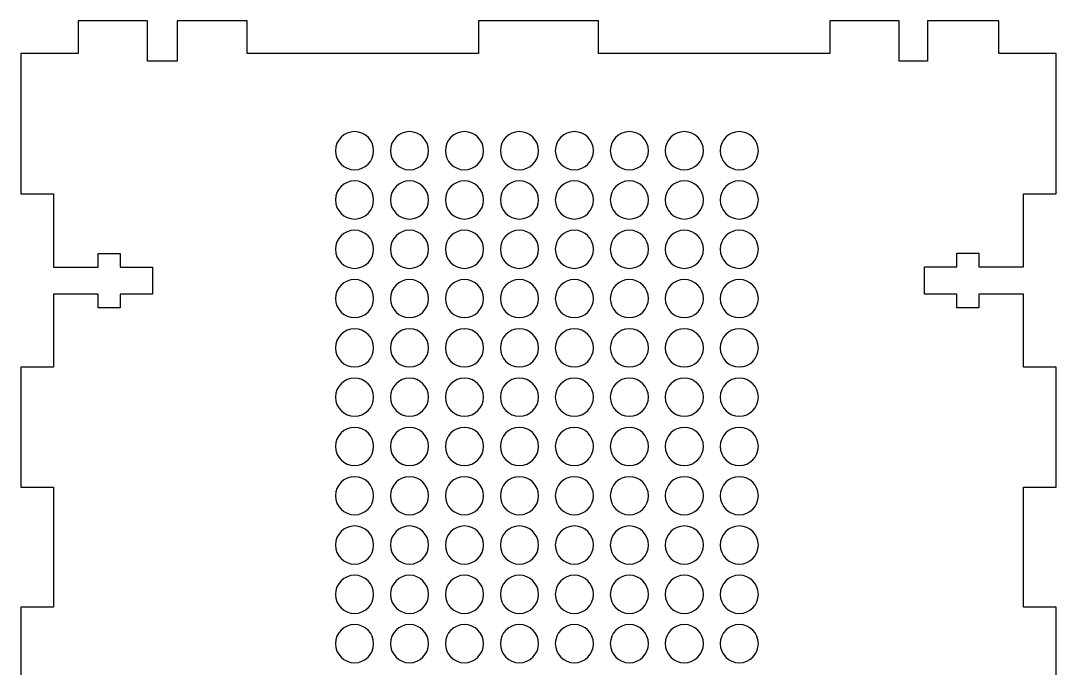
# Model space of a CAD drawing. Extents: x 722 to 1092, y -228 to 1.
# Drawn here: x 909.3 to 1004.3, y -58 to 1.4 of the extents above; entities that cross this region are included whole.
import ezdxf

# ---------------------------------------------------------------- set-up
doc = ezdxf.new("R2010")
doc.units = 0
doc.layers.add('BOX', color=7, linetype='CONTINUOUS')

msp = doc.modelspace()

# ---------------------------------------------------------------- linework, layer by layer
at = {"layer": 'BOX'}
for points, knots in [([(1001.315, -94.56), (1001.315, -94.56), (1001.315, -101.265), (1001.315, -101.265), (1001.315, -101.265), (1001.315, -101.265), (1001.315, -101.265), (1001.315, -101.265), (1004.315, -101.265), (1004.315, -101.265), (1004.315, -101.265), (1004.315, -114.165), (1004.315, -114.165), (1004.315, -114.165), (999.058, -114.165), (999.058, -114.165), (999.058, -114.165), (999.058, -117.165), (999.058, -117.165), (999.058, -117.165), (992.511, -117.165), (992.511, -117.165), (992.511, -117.165), (992.511, -113.465), (992.511, -113.465), (992.511, -113.465), (989.894, -113.465), (989.894, -113.465), (989.894, -113.465), (989.894, -117.165), (989.894, -117.165), (989.894, -117.165), (983.558, -117.165), (983.558, -117.165), (983.558, -117.165), (983.558, -114.165), (983.558, -114.165), (983.558, -114.165), (962.315, -114.165), (962.315, -114.165), (962.315, -114.165), (962.315, -117.165), (962.315, -117.165), (962.315, -117.165), (951.315, -117.165), (951.315, -117.165), (951.315, -117.165), (951.315, -114.165), (951.315, -114.165), (951.315, -114.165), (930.146, -114.165), (930.146, -114.165), (930.146, -114.165), (930.146, -117.165), (930.146, -117.165), (930.146, -117.165), (923.658, -117.165), (923.658, -117.165), (923.658, -117.165), (923.658, -113.465), (923.658, -113.465), (923.658, -113.465), (920.941, -113.465), (920.941, -113.465), (920.941, -113.465), (920.941, -117.165), (920.941, -117.165), (920.941, -117.165), (914.646, -117.165), (914.646, -117.165), (914.646, -117.165), (914.646, -114.165), (914.646, -114.165), (914.646, -114.165), (909.315, -114.165), (909.315, -114.165), (909.315, -114.165), (909.315, -101.265), (909.315, -101.265), (909.315, -101.265), (912.315, -101.265), (912.315, -101.265), (912.315, -101.265), (912.316, -101.267), (912.316, -101.267), (912.316, -101.267), (912.316, -94.562), (912.316, -94.562), (912.316, -94.562), (912.317, -94.562), (912.317, -94.562), (912.317, -94.562), (916.417, -94.562), (916.417, -94.562), (916.417, -94.562), (916.417, -95.812), (916.417, -95.812), (916.417, -95.812), (918.436, -95.812), (918.436, -95.812), (918.436, -95.812), (918.436, -94.562), (918.436, -94.562), (918.436, -94.562), (921.417, -94.562), (921.417, -94.562), (921.417, -94.562), (921.417, -92.062), (921.417, -92.062), (921.417, -92.062), (918.436, -92.062), (918.436, -92.062), (918.436, -92.062), (918.436, -90.812), (918.436, -90.812), (918.436, -90.812), (916.417, -90.812), (916.417, -90.812), (916.417, -90.812), (916.417, -92.062), (916.417, -92.062), (916.417, -92.062), (912.317, -92.062), (912.317, -92.062), (912.317, -92.062), (912.316, -92.062), (912.316, -92.062), (912.316, -92.062), (912.316, -85.367), (912.316, -85.367), (912.316, -85.367), (912.315, -85.365), (912.315, -85.365), (912.315, -85.365), (909.315, -85.365), (909.315, -85.365), (909.315, -85.365), (909.315, -74.365), (909.315, -74.365), (909.315, -74.365), (912.315, -74.365), (912.315, -74.365), (912.315, -74.365), (912.315, -63.365), (912.315, -63.365), (912.315, -63.365), (909.315, -63.365), (909.315, -63.365), (909.315, -63.365), (909.315, -52.365), (909.315, -52.365), (909.315, -52.365), (912.315, -52.365), (912.315, -52.365), (912.315, -52.365), (912.315, -41.365), (912.315, -41.365), (912.315, -41.365), (909.315, -41.365), (909.315, -41.365), (909.315, -41.365), (909.315, -30.365), (909.315, -30.365), (909.315, -30.365), (912.315, -30.365), (912.315, -30.365), (912.315, -30.365), (912.315, -23.67), (912.315, -23.67), (912.315, -23.67), (912.316, -23.67), (912.316, -23.67), (912.316, -23.67), (916.416, -23.67), (916.416, -23.67), (916.416, -23.67), (916.416, -24.92), (916.416, -24.92), (916.416, -24.92), (918.435, -24.92), (918.435, -24.92), (918.435, -24.92), (918.435, -23.67), (918.435, -23.67), (918.435, -23.67), (921.416, -23.67), (921.416, -23.67), (921.416, -23.67), (921.416, -21.17), (921.416, -21.17), (921.416, -21.17), (918.435, -21.17), (918.435, -21.17), (918.435, -21.17), (918.435, -19.92), (918.435, -19.92), (918.435, -19.92), (916.416, -19.92), (916.416, -19.92), (916.416, -19.92), (916.416, -21.17), (916.416, -21.17), (916.416, -21.17), (912.316, -21.17), (912.316, -21.17), (912.316, -21.17), (912.315, -21.17), (912.315, -21.17), (912.315, -21.17), (912.315, -14.465), (912.315, -14.465), (912.315, -14.465), (912.315, -14.465), (912.315, -14.465), (912.315, -14.465), (909.315, -14.465), (909.315, -14.465), (909.315, -14.465), (909.315, -1.565), (909.315, -1.565), (909.315, -1.565), (914.6, -1.565), (914.6, -1.565), (914.6, -1.565), (914.6, 1.435), (914.6, 1.435), (914.6, 1.435), (920.941, 1.435), (920.941, 1.435), (920.941, 1.435), (920.941, -2.265), (920.941, -2.265), (920.941, -2.265), (923.658, -2.265), (923.658, -2.265), (923.658, -2.265), (923.658, 1.435), (923.658, 1.435), (923.658, 1.435), (930.1, 1.435), (930.1, 1.435), (930.1, 1.435), (930.1, -1.565), (930.1, -1.565), (930.1, -1.565), (951.315, -1.565), (951.315, -1.565), (951.315, -1.565), (951.315, 1.435), (951.315, 1.435), (951.315, 1.435), (962.315, 1.435), (962.315, 1.435), (962.315, 1.435), (962.315, -1.565), (962.315, -1.565), (962.315, -1.565), (983.551, -1.565), (983.551, -1.565), (983.551, -1.565), (983.551, 1.435), (983.551, 1.435), (983.551, 1.435), (989.887, 1.435), (989.887, 1.435), (989.887, 1.435), (989.887, -2.265), (989.887, -2.265), (989.887, -2.265), (992.503, -2.265), (992.503, -2.265), (992.503, -2.265), (992.503, 1.435), (992.503, 1.435), (992.503, 1.435), (999.051, 1.435), (999.051, 1.435), (999.051, 1.435), (999.051, -1.565), (999.051, -1.565), (999.051, -1.565), (1004.315, -1.565), (1004.315, -1.565), (1004.315, -1.565), (1004.315, -14.465), (1004.315, -14.465), (1004.315, -14.465), (1001.315, -14.465), (1001.315, -14.465), (1001.315, -14.465), (1001.315, -21.16), (1001.315, -21.16), (1001.315, -21.16), (1001.314, -21.16), (1001.314, -21.16), (1001.314, -21.16), (997.214, -21.16), (997.214, -21.16), (997.214, -21.16), (997.214, -19.91), (997.214, -19.91), (997.214, -19.91), (995.195, -19.91), (995.195, -19.91), (995.195, -19.91), (995.195, -21.16), (995.195, -21.16), (995.195, -21.16), (992.214, -21.16), (992.214, -21.16), (992.214, -21.16), (992.214, -23.66), (992.214, -23.66), (992.214, -23.66), (995.195, -23.66), (995.195, -23.66), (995.195, -23.66), (995.195, -24.91), (995.195, -24.91), (995.195, -24.91), (997.214, -24.91), (997.214, -24.91), (997.214, -24.91), (997.214, -23.66), (997.214, -23.66), (997.214, -23.66), (1001.314, -23.66), (1001.314, -23.66), (1001.314, -23.66), (1001.315, -23.66), (1001.315, -23.66), (1001.315, -23.66), (1001.315, -30.365), (1001.315, -30.365), (1001.315, -30.365), (1004.315, -30.365), (1004.315, -30.365), (1004.315, -30.365), (1004.315, -41.365), (1004.315, -41.365), (1004.315, -41.365), (1001.315, -41.365), (1001.315, -41.365), (1001.315, -41.365), (1001.315, -52.365), (1001.315, -52.365), (1001.315, -52.365), (1004.315, -52.365), (1004.315, -52.365), (1004.315, -52.365), (1004.315, -63.365), (1004.315, -63.365), (1004.315, -63.365), (1001.315, -63.365), (1001.315, -63.365), (1001.315, -63.365), (1001.315, -74.365), (1001.315, -74.365), (1001.315, -74.365), (1004.315, -74.365), (1004.315, -74.365), (1004.315, -74.365), (1004.315, -85.365), (1004.315, -85.365), (1004.315, -85.365), (1001.315, -85.365), (1001.315, -85.365), (1001.315, -85.365), (1001.315, -85.365), (1001.315, -85.365), (1001.315, -85.365), (1001.315, -92.06), (1001.315, -92.06), (1001.315, -92.06), (1001.314, -92.06), (1001.314, -92.06), (1001.314, -92.06), (997.214, -92.06), (997.214, -92.06), (997.214, -92.06), (997.214, -90.81), (997.214, -90.81), (997.214, -90.81), (995.195, -90.81), (995.195, -90.81), (995.195, -90.81), (995.195, -92.06), (995.195, -92.06), (995.195, -92.06), (992.214, -92.06), (992.214, -92.06), (992.214, -92.06), (992.214, -94.56), (992.214, -94.56), (992.214, -94.56), (995.195, -94.56), (995.195, -94.56), (995.195, -94.56), (995.195, -95.81), (995.195, -95.81), (995.195, -95.81), (997.214, -95.81), (997.214, -95.81), (997.214, -95.81), (997.214, -94.56), (997.214, -94.56), (997.214, -94.56), (1001.314, -94.56), (1001.314, -94.56), (1001.314, -94.56), (1001.315, -94.56), (1001.315, -94.56)], [0, 0, 0, 0, 1, 1, 1, 2, 2, 2, 3, 3, 3, 4, 4, 4, 5, 5, 5, 6, 6, 6, 7, 7, 7, 8, 8, 8, 9, 9, 9, 10, 10, 10, 11, 11, 11, 12, 12, 12, 13, 13, 13, 14, 14, 14, 15, 15, 15, 16, 16, 16, 17, 17, 17, 18, 18, 18, 19, 19, 19, 20, 20, 20, 21, 21, 21, 22, 22, 22, 23, 23, 23, 24, 24, 24, 25, 25, 25, 26, 26, 26, 27, 27, 27, 28, 28, 28, 29, 29, 29, 30, 30, 30, 31, 31, 31, 32, 32, 32, 33, 33, 33, 34, 34, 34, 35, 35, 35, 36, 36, 36, 37, 37, 37, 38, 38, 38, 39, 39, 39, 40, 40, 40, 41, 41, 41, 42, 42, 42, 43, 43, 43, 44, 44, 44, 45, 45, 45, 46, 46, 46, 47, 47, 47, 48, 48, 48, 49, 49, 49, 50, 50, 50, 51, 51, 51, 52, 52, 52, 53, 53, 53, 54, 54, 54, 55, 55, 55, 56, 56, 56, 57, 57, 57, 58, 58, 58, 59, 59, 59, 60, 60, 60, 61, 61, 61, 62, 62, 62, 63, 63, 63, 64, 64, 64, 65, 65, 65, 66, 66, 66, 67, 67, 67, 68, 68, 68, 69, 69, 69, 70, 70, 70, 71, 71, 71, 72, 72, 72, 73, 73, 73, 74, 74, 74, 75, 75, 75, 76, 76, 76, 77, 77, 77, 78, 78, 78, 79, 79, 79, 80, 80, 80, 81, 81, 81, 82, 82, 82, 83, 83, 83, 84, 84, 84, 85, 85, 85, 86, 86, 86, 87, 87, 87, 88, 88, 88, 89, 89, 89, 90, 90, 90, 91, 91, 91, 92, 92, 92, 93, 93, 93, 94, 94, 94, 95, 95, 95, 96, 96, 96, 97, 97, 97, 98, 98, 98, 99, 99, 99, 100, 100, 100, 101, 101, 101, 102, 102, 102, 103, 103, 103, 104, 104, 104, 105, 105, 105, 106, 106, 106, 107, 107, 107, 108, 108, 108, 109, 109, 109, 110, 110, 110, 111, 111, 111, 112, 112, 112, 113, 113, 113, 114, 114, 114, 115, 115, 115, 116, 116, 116, 117, 117, 117, 118, 118, 118, 119, 119, 119, 120, 120, 120, 121, 121, 121, 122, 122, 122, 123, 123, 123, 124, 124, 124, 125, 125, 125, 126, 126, 126, 127, 127, 127, 128, 128, 128, 129, 129, 129, 130, 130, 130, 131, 131, 131, 132, 132, 132, 133, 133, 133, 134, 134, 134, 135, 135, 135, 136, 136, 136, 137, 137, 137, 137]), ([(938.189, -10.492), (938.189, -9.526), (938.973, -8.742), (939.939, -8.742), (940.906, -8.742), (941.689, -9.526), (941.689, -10.492), (941.689, -11.459), (940.906, -12.242), (939.939, -12.242), (938.973, -12.242), (938.189, -11.459), (938.189, -10.492)], [0, 0, 0, 0, 1, 1, 1, 2, 2, 2, 3, 3, 3, 4, 4, 4, 4]), ([(943.231, -10.492), (943.231, -9.526), (944.015, -8.742), (944.981, -8.742), (945.948, -8.742), (946.731, -9.526), (946.731, -10.492), (946.731, -11.459), (945.948, -12.242), (944.981, -12.242), (944.015, -12.242), (943.231, -11.459), (943.231, -10.492)], [0, 0, 0, 0, 1, 1, 1, 2, 2, 2, 3, 3, 3, 4, 4, 4, 4]), ([(948.273, -10.492), (948.273, -9.526), (949.057, -8.742), (950.023, -8.742), (950.99, -8.742), (951.773, -9.526), (951.773, -10.492), (951.773, -11.459), (950.99, -12.242), (950.023, -12.242), (949.057, -12.242), (948.273, -11.459), (948.273, -10.492)], [0, 0, 0, 0, 1, 1, 1, 2, 2, 2, 3, 3, 3, 4, 4, 4, 4]), ([(953.315, -10.492), (953.315, -9.526), (954.099, -8.742), (955.065, -8.742), (956.032, -8.742), (956.815, -9.526), (956.815, -10.492), (956.815, -11.459), (956.032, -12.242), (955.065, -12.242), (954.099, -12.242), (953.315, -11.459), (953.315, -10.492)], [0, 0, 0, 0, 1, 1, 1, 2, 2, 2, 3, 3, 3, 4, 4, 4, 4]), ([(958.358, -10.492), (958.358, -9.526), (959.141, -8.742), (960.108, -8.742), (961.074, -8.742), (961.858, -9.526), (961.858, -10.492), (961.858, -11.459), (961.074, -12.242), (960.108, -12.242), (959.141, -12.242), (958.358, -11.459), (958.358, -10.492)], [0, 0, 0, 0, 1, 1, 1, 2, 2, 2, 3, 3, 3, 4, 4, 4, 4]), ([(963.4, -10.492), (963.4, -9.526), (964.183, -8.742), (965.15, -8.742), (966.116, -8.742), (966.9, -9.526), (966.9, -10.492), (966.9, -11.459), (966.116, -12.242), (965.15, -12.242), (964.183, -12.242), (963.4, -11.459), (963.4, -10.492)], [0, 0, 0, 0, 1, 1, 1, 2, 2, 2, 3, 3, 3, 4, 4, 4, 4]), ([(968.442, -10.492), (968.442, -9.526), (969.225, -8.742), (970.192, -8.742), (971.158, -8.742), (971.942, -9.526), (971.942, -10.492), (971.942, -11.459), (971.158, -12.242), (970.192, -12.242), (969.225, -12.242), (968.442, -11.459), (968.442, -10.492)], [0, 0, 0, 0, 1, 1, 1, 2, 2, 2, 3, 3, 3, 4, 4, 4, 4]), ([(973.484, -10.492), (973.484, -9.526), (974.267, -8.742), (975.234, -8.742), (976.2, -8.742), (976.984, -9.526), (976.984, -10.492), (976.984, -11.459), (976.2, -12.242), (975.234, -12.242), (974.267, -12.242), (973.484, -11.459), (973.484, -10.492)], [0, 0, 0, 0, 1, 1, 1, 2, 2, 2, 3, 3, 3, 4, 4, 4, 4]), ([(938.189, -15.015), (938.189, -14.049), (938.973, -13.265), (939.939, -13.265), (940.906, -13.265), (941.689, -14.049), (941.689, -15.015), (941.689, -15.982), (940.906, -16.765), (939.939, -16.765), (938.973, -16.765), (938.189, -15.982), (938.189, -15.015)], [0, 0, 0, 0, 1, 1, 1, 2, 2, 2, 3, 3, 3, 4, 4, 4, 4]), ([(943.231, -15.015), (943.231, -14.049), (944.015, -13.265), (944.981, -13.265), (945.948, -13.265), (946.731, -14.049), (946.731, -15.015), (946.731, -15.982), (945.948, -16.765), (944.981, -16.765), (944.015, -16.765), (943.231, -15.982), (943.231, -15.015)], [0, 0, 0, 0, 1, 1, 1, 2, 2, 2, 3, 3, 3, 4, 4, 4, 4]), ([(948.273, -15.015), (948.273, -14.049), (949.057, -13.265), (950.023, -13.265), (950.99, -13.265), (951.773, -14.049), (951.773, -15.015), (951.773, -15.982), (950.99, -16.765), (950.023, -16.765), (949.057, -16.765), (948.273, -15.982), (948.273, -15.015)], [0, 0, 0, 0, 1, 1, 1, 2, 2, 2, 3, 3, 3, 4, 4, 4, 4]), ([(953.315, -15.015), (953.315, -14.049), (954.099, -13.265), (955.065, -13.265), (956.032, -13.265), (956.815, -14.049), (956.815, -15.015), (956.815, -15.982), (956.032, -16.765), (955.065, -16.765), (954.099, -16.765), (953.315, -15.982), (953.315, -15.015)], [0, 0, 0, 0, 1, 1, 1, 2, 2, 2, 3, 3, 3, 4, 4, 4, 4]), ([(958.358, -15.015), (958.358, -14.049), (959.141, -13.265), (960.108, -13.265), (961.074, -13.265), (961.858, -14.049), (961.858, -15.015), (961.858, -15.982), (961.074, -16.765), (960.108, -16.765), (959.141, -16.765), (958.358, -15.982), (958.358, -15.015)], [0, 0, 0, 0, 1, 1, 1, 2, 2, 2, 3, 3, 3, 4, 4, 4, 4]), ([(963.4, -15.015), (963.4, -14.049), (964.183, -13.265), (965.15, -13.265), (966.116, -13.265), (966.9, -14.049), (966.9, -15.015), (966.9, -15.982), (966.116, -16.765), (965.15, -16.765), (964.183, -16.765), (963.4, -15.982), (963.4, -15.015)], [0, 0, 0, 0, 1, 1, 1, 2, 2, 2, 3, 3, 3, 4, 4, 4, 4]), ([(968.442, -15.015), (968.442, -14.049), (969.225, -13.265), (970.192, -13.265), (971.158, -13.265), (971.942, -14.049), (971.942, -15.015), (971.942, -15.982), (971.158, -16.765), (970.192, -16.765), (969.225, -16.765), (968.442, -15.982), (968.442, -15.015)], [0, 0, 0, 0, 1, 1, 1, 2, 2, 2, 3, 3, 3, 4, 4, 4, 4]), ([(973.484, -15.015), (973.484, -14.049), (974.267, -13.265), (975.234, -13.265), (976.2, -13.265), (976.984, -14.049), (976.984, -15.015), (976.984, -15.982), (976.2, -16.765), (975.234, -16.765), (974.267, -16.765), (973.484, -15.982), (973.484, -15.015)], [0, 0, 0, 0, 1, 1, 1, 2, 2, 2, 3, 3, 3, 4, 4, 4, 4]), ([(938.189, -19.539), (938.189, -18.572), (938.973, -17.789), (939.939, -17.789), (940.906, -17.789), (941.689, -18.572), (941.689, -19.539), (941.689, -20.505), (940.906, -21.289), (939.939, -21.289), (938.973, -21.289), (938.189, -20.505), (938.189, -19.539)], [0, 0, 0, 0, 1, 1, 1, 2, 2, 2, 3, 3, 3, 4, 4, 4, 4]), ([(943.231, -19.539), (943.231, -18.572), (944.015, -17.789), (944.981, -17.789), (945.948, -17.789), (946.731, -18.572), (946.731, -19.539), (946.731, -20.505), (945.948, -21.289), (944.981, -21.289), (944.015, -21.289), (943.231, -20.505), (943.231, -19.539)], [0, 0, 0, 0, 1, 1, 1, 2, 2, 2, 3, 3, 3, 4, 4, 4, 4]), ([(948.273, -19.539), (948.273, -18.572), (949.057, -17.789), (950.023, -17.789), (950.99, -17.789), (951.773, -18.572), (951.773, -19.539), (951.773, -20.505), (950.99, -21.289), (950.023, -21.289), (949.057, -21.289), (948.273, -20.505), (948.273, -19.539)], [0, 0, 0, 0, 1, 1, 1, 2, 2, 2, 3, 3, 3, 4, 4, 4, 4]), ([(953.315, -19.539), (953.315, -18.572), (954.099, -17.789), (955.065, -17.789), (956.032, -17.789), (956.815, -18.572), (956.815, -19.539), (956.815, -20.505), (956.032, -21.289), (955.065, -21.289), (954.099, -21.289), (953.315, -20.505), (953.315, -19.539)], [0, 0, 0, 0, 1, 1, 1, 2, 2, 2, 3, 3, 3, 4, 4, 4, 4]), ([(958.358, -19.539), (958.358, -18.572), (959.141, -17.789), (960.108, -17.789), (961.074, -17.789), (961.858, -18.572), (961.858, -19.539), (961.858, -20.505), (961.074, -21.289), (960.108, -21.289), (959.141, -21.289), (958.358, -20.505), (958.358, -19.539)], [0, 0, 0, 0, 1, 1, 1, 2, 2, 2, 3, 3, 3, 4, 4, 4, 4]), ([(963.4, -19.539), (963.4, -18.572), (964.183, -17.789), (965.15, -17.789), (966.116, -17.789), (966.9, -18.572), (966.9, -19.539), (966.9, -20.505), (966.116, -21.289), (965.15, -21.289), (964.183, -21.289), (963.4, -20.505), (963.4, -19.539)], [0, 0, 0, 0, 1, 1, 1, 2, 2, 2, 3, 3, 3, 4, 4, 4, 4]), ([(968.442, -19.539), (968.442, -18.572), (969.225, -17.789), (970.192, -17.789), (971.158, -17.789), (971.942, -18.572), (971.942, -19.539), (971.942, -20.505), (971.158, -21.289), (970.192, -21.289), (969.225, -21.289), (968.442, -20.505), (968.442, -19.539)], [0, 0, 0, 0, 1, 1, 1, 2, 2, 2, 3, 3, 3, 4, 4, 4, 4]), ([(973.484, -19.539), (973.484, -18.572), (974.267, -17.789), (975.234, -17.789), (976.2, -17.789), (976.984, -18.572), (976.984, -19.539), (976.984, -20.505), (976.2, -21.289), (975.234, -21.289), (974.267, -21.289), (973.484, -20.505), (973.484, -19.539)], [0, 0, 0, 0, 1, 1, 1, 2, 2, 2, 3, 3, 3, 4, 4, 4, 4]), ([(938.189, -24.062), (938.189, -23.095), (938.973, -22.312), (939.939, -22.312), (940.906, -22.312), (941.689, -23.095), (941.689, -24.062), (941.689, -25.028), (940.906, -25.812), (939.939, -25.812), (938.973, -25.812), (938.189, -25.028), (938.189, -24.062)], [0, 0, 0, 0, 1, 1, 1, 2, 2, 2, 3, 3, 3, 4, 4, 4, 4]), ([(943.231, -24.062), (943.231, -23.095), (944.015, -22.312), (944.981, -22.312), (945.948, -22.312), (946.731, -23.095), (946.731, -24.062), (946.731, -25.028), (945.948, -25.812), (944.981, -25.812), (944.015, -25.812), (943.231, -25.028), (943.231, -24.062)], [0, 0, 0, 0, 1, 1, 1, 2, 2, 2, 3, 3, 3, 4, 4, 4, 4]), ([(948.273, -24.062), (948.273, -23.095), (949.057, -22.312), (950.023, -22.312), (950.99, -22.312), (951.773, -23.095), (951.773, -24.062), (951.773, -25.028), (950.99, -25.812), (950.023, -25.812), (949.057, -25.812), (948.273, -25.028), (948.273, -24.062)], [0, 0, 0, 0, 1, 1, 1, 2, 2, 2, 3, 3, 3, 4, 4, 4, 4]), ([(953.315, -24.062), (953.315, -23.095), (954.099, -22.312), (955.065, -22.312), (956.032, -22.312), (956.815, -23.095), (956.815, -24.062), (956.815, -25.028), (956.032, -25.812), (955.065, -25.812), (954.099, -25.812), (953.315, -25.028), (953.315, -24.062)], [0, 0, 0, 0, 1, 1, 1, 2, 2, 2, 3, 3, 3, 4, 4, 4, 4]), ([(958.358, -24.062), (958.358, -23.095), (959.141, -22.312), (960.108, -22.312), (961.074, -22.312), (961.858, -23.095), (961.858, -24.062), (961.858, -25.028), (961.074, -25.812), (960.108, -25.812), (959.141, -25.812), (958.358, -25.028), (958.358, -24.062)], [0, 0, 0, 0, 1, 1, 1, 2, 2, 2, 3, 3, 3, 4, 4, 4, 4]), ([(963.4, -24.062), (963.4, -23.095), (964.183, -22.312), (965.15, -22.312), (966.116, -22.312), (966.9, -23.095), (966.9, -24.062), (966.9, -25.028), (966.116, -25.812), (965.15, -25.812), (964.183, -25.812), (963.4, -25.028), (963.4, -24.062)], [0, 0, 0, 0, 1, 1, 1, 2, 2, 2, 3, 3, 3, 4, 4, 4, 4]), ([(968.442, -24.062), (968.442, -23.095), (969.225, -22.312), (970.192, -22.312), (971.158, -22.312), (971.942, -23.095), (971.942, -24.062), (971.942, -25.028), (971.158, -25.812), (970.192, -25.812), (969.225, -25.812), (968.442, -25.028), (968.442, -24.062)], [0, 0, 0, 0, 1, 1, 1, 2, 2, 2, 3, 3, 3, 4, 4, 4, 4]), ([(973.484, -24.062), (973.484, -23.095), (974.267, -22.312), (975.234, -22.312), (976.2, -22.312), (976.984, -23.095), (976.984, -24.062), (976.984, -25.028), (976.2, -25.812), (975.234, -25.812), (974.267, -25.812), (973.484, -25.028), (973.484, -24.062)], [0, 0, 0, 0, 1, 1, 1, 2, 2, 2, 3, 3, 3, 4, 4, 4, 4]), ([(938.189, -28.585), (938.189, -27.619), (938.973, -26.835), (939.939, -26.835), (940.906, -26.835), (941.689, -27.619), (941.689, -28.585), (941.689, -29.552), (940.906, -30.335), (939.939, -30.335), (938.973, -30.335), (938.189, -29.552), (938.189, -28.585)], [0, 0, 0, 0, 1, 1, 1, 2, 2, 2, 3, 3, 3, 4, 4, 4, 4]), ([(943.231, -28.585), (943.231, -27.619), (944.015, -26.835), (944.981, -26.835), (945.948, -26.835), (946.731, -27.619), (946.731, -28.585), (946.731, -29.552), (945.948, -30.335), (944.981, -30.335), (944.015, -30.335), (943.231, -29.552), (943.231, -28.585)], [0, 0, 0, 0, 1, 1, 1, 2, 2, 2, 3, 3, 3, 4, 4, 4, 4]), ([(948.273, -28.585), (948.273, -27.619), (949.057, -26.835), (950.023, -26.835), (950.99, -26.835), (951.773, -27.619), (951.773, -28.585), (951.773, -29.552), (950.99, -30.335), (950.023, -30.335), (949.057, -30.335), (948.273, -29.552), (948.273, -28.585)], [0, 0, 0, 0, 1, 1, 1, 2, 2, 2, 3, 3, 3, 4, 4, 4, 4]), ([(953.315, -28.585), (953.315, -27.619), (954.099, -26.835), (955.065, -26.835), (956.032, -26.835), (956.815, -27.619), (956.815, -28.585), (956.815, -29.552), (956.032, -30.335), (955.065, -30.335), (954.099, -30.335), (953.315, -29.552), (953.315, -28.585)], [0, 0, 0, 0, 1, 1, 1, 2, 2, 2, 3, 3, 3, 4, 4, 4, 4]), ([(958.358, -28.585), (958.358, -27.619), (959.141, -26.835), (960.108, -26.835), (961.074, -26.835), (961.858, -27.619), (961.858, -28.585), (961.858, -29.552), (961.074, -30.335), (960.108, -30.335), (959.141, -30.335), (958.358, -29.552), (958.358, -28.585)], [0, 0, 0, 0, 1, 1, 1, 2, 2, 2, 3, 3, 3, 4, 4, 4, 4]), ([(963.4, -28.585), (963.4, -27.619), (964.183, -26.835), (965.15, -26.835), (966.116, -26.835), (966.9, -27.619), (966.9, -28.585), (966.9, -29.552), (966.116, -30.335), (965.15, -30.335), (964.183, -30.335), (963.4, -29.552), (963.4, -28.585)], [0, 0, 0, 0, 1, 1, 1, 2, 2, 2, 3, 3, 3, 4, 4, 4, 4]), ([(968.442, -28.585), (968.442, -27.619), (969.225, -26.835), (970.192, -26.835), (971.158, -26.835), (971.942, -27.619), (971.942, -28.585), (971.942, -29.552), (971.158, -30.335), (970.192, -30.335), (969.225, -30.335), (968.442, -29.552), (968.442, -28.585)], [0, 0, 0, 0, 1, 1, 1, 2, 2, 2, 3, 3, 3, 4, 4, 4, 4]), ([(973.484, -28.585), (973.484, -27.619), (974.267, -26.835), (975.234, -26.835), (976.2, -26.835), (976.984, -27.619), (976.984, -28.585), (976.984, -29.552), (976.2, -30.335), (975.234, -30.335), (974.267, -30.335), (973.484, -29.552), (973.484, -28.585)], [0, 0, 0, 0, 1, 1, 1, 2, 2, 2, 3, 3, 3, 4, 4, 4, 4]), ([(938.189, -33.108), (938.189, -32.142), (938.973, -31.358), (939.939, -31.358), (940.906, -31.358), (941.689, -32.142), (941.689, -33.108), (941.689, -34.075), (940.906, -34.858), (939.939, -34.858), (938.973, -34.858), (938.189, -34.075), (938.189, -33.108)], [0, 0, 0, 0, 1, 1, 1, 2, 2, 2, 3, 3, 3, 4, 4, 4, 4]), ([(943.231, -33.108), (943.231, -32.142), (944.015, -31.358), (944.981, -31.358), (945.948, -31.358), (946.731, -32.142), (946.731, -33.108), (946.731, -34.075), (945.948, -34.858), (944.981, -34.858), (944.015, -34.858), (943.231, -34.075), (943.231, -33.108)], [0, 0, 0, 0, 1, 1, 1, 2, 2, 2, 3, 3, 3, 4, 4, 4, 4]), ([(948.273, -33.108), (948.273, -32.142), (949.057, -31.358), (950.023, -31.358), (950.99, -31.358), (951.773, -32.142), (951.773, -33.108), (951.773, -34.075), (950.99, -34.858), (950.023, -34.858), (949.057, -34.858), (948.273, -34.075), (948.273, -33.108)], [0, 0, 0, 0, 1, 1, 1, 2, 2, 2, 3, 3, 3, 4, 4, 4, 4]), ([(953.315, -33.108), (953.315, -32.142), (954.099, -31.358), (955.065, -31.358), (956.032, -31.358), (956.815, -32.142), (956.815, -33.108), (956.815, -34.075), (956.032, -34.858), (955.065, -34.858), (954.099, -34.858), (953.315, -34.075), (953.315, -33.108)], [0, 0, 0, 0, 1, 1, 1, 2, 2, 2, 3, 3, 3, 4, 4, 4, 4]), ([(958.358, -33.108), (958.358, -32.142), (959.141, -31.358), (960.108, -31.358), (961.074, -31.358), (961.858, -32.142), (961.858, -33.108), (961.858, -34.075), (961.074, -34.858), (960.108, -34.858), (959.141, -34.858), (958.358, -34.075), (958.358, -33.108)], [0, 0, 0, 0, 1, 1, 1, 2, 2, 2, 3, 3, 3, 4, 4, 4, 4]), ([(963.4, -33.108), (963.4, -32.142), (964.183, -31.358), (965.15, -31.358), (966.116, -31.358), (966.9, -32.142), (966.9, -33.108), (966.9, -34.075), (966.116, -34.858), (965.15, -34.858), (964.183, -34.858), (963.4, -34.075), (963.4, -33.108)], [0, 0, 0, 0, 1, 1, 1, 2, 2, 2, 3, 3, 3, 4, 4, 4, 4]), ([(968.442, -33.108), (968.442, -32.142), (969.225, -31.358), (970.192, -31.358), (971.158, -31.358), (971.942, -32.142), (971.942, -33.108), (971.942, -34.075), (971.158, -34.858), (970.192, -34.858), (969.225, -34.858), (968.442, -34.075), (968.442, -33.108)], [0, 0, 0, 0, 1, 1, 1, 2, 2, 2, 3, 3, 3, 4, 4, 4, 4]), ([(973.484, -33.108), (973.484, -32.142), (974.267, -31.358), (975.234, -31.358), (976.2, -31.358), (976.984, -32.142), (976.984, -33.108), (976.984, -34.075), (976.2, -34.858), (975.234, -34.858), (974.267, -34.858), (973.484, -34.075), (973.484, -33.108)], [0, 0, 0, 0, 1, 1, 1, 2, 2, 2, 3, 3, 3, 4, 4, 4, 4]), ([(938.189, -37.632), (938.189, -36.665), (938.973, -35.882), (939.939, -35.882), (940.906, -35.882), (941.689, -36.665), (941.689, -37.632), (941.689, -38.598), (940.906, -39.382), (939.939, -39.382), (938.973, -39.382), (938.189, -38.598), (938.189, -37.632)], [0, 0, 0, 0, 1, 1, 1, 2, 2, 2, 3, 3, 3, 4, 4, 4, 4]), ([(943.231, -37.632), (943.231, -36.665), (944.015, -35.882), (944.981, -35.882), (945.948, -35.882), (946.731, -36.665), (946.731, -37.632), (946.731, -38.598), (945.948, -39.382), (944.981, -39.382), (944.015, -39.382), (943.231, -38.598), (943.231, -37.632)], [0, 0, 0, 0, 1, 1, 1, 2, 2, 2, 3, 3, 3, 4, 4, 4, 4]), ([(948.273, -37.632), (948.273, -36.665), (949.057, -35.882), (950.023, -35.882), (950.99, -35.882), (951.773, -36.665), (951.773, -37.632), (951.773, -38.598), (950.99, -39.382), (950.023, -39.382), (949.057, -39.382), (948.273, -38.598), (948.273, -37.632)], [0, 0, 0, 0, 1, 1, 1, 2, 2, 2, 3, 3, 3, 4, 4, 4, 4]), ([(953.315, -37.632), (953.315, -36.665), (954.099, -35.882), (955.065, -35.882), (956.032, -35.882), (956.815, -36.665), (956.815, -37.632), (956.815, -38.598), (956.032, -39.382), (955.065, -39.382), (954.099, -39.382), (953.315, -38.598), (953.315, -37.632)], [0, 0, 0, 0, 1, 1, 1, 2, 2, 2, 3, 3, 3, 4, 4, 4, 4]), ([(958.358, -37.632), (958.358, -36.665), (959.141, -35.882), (960.108, -35.882), (961.074, -35.882), (961.858, -36.665), (961.858, -37.632), (961.858, -38.598), (961.074, -39.382), (960.108, -39.382), (959.141, -39.382), (958.358, -38.598), (958.358, -37.632)], [0, 0, 0, 0, 1, 1, 1, 2, 2, 2, 3, 3, 3, 4, 4, 4, 4]), ([(963.4, -37.632), (963.4, -36.665), (964.183, -35.882), (965.15, -35.882), (966.116, -35.882), (966.9, -36.665), (966.9, -37.632), (966.9, -38.598), (966.116, -39.382), (965.15, -39.382), (964.183, -39.382), (963.4, -38.598), (963.4, -37.632)], [0, 0, 0, 0, 1, 1, 1, 2, 2, 2, 3, 3, 3, 4, 4, 4, 4]), ([(968.442, -37.632), (968.442, -36.665), (969.225, -35.882), (970.192, -35.882), (971.158, -35.882), (971.942, -36.665), (971.942, -37.632), (971.942, -38.598), (971.158, -39.382), (970.192, -39.382), (969.225, -39.382), (968.442, -38.598), (968.442, -37.632)], [0, 0, 0, 0, 1, 1, 1, 2, 2, 2, 3, 3, 3, 4, 4, 4, 4]), ([(973.484, -37.632), (973.484, -36.665), (974.267, -35.882), (975.234, -35.882), (976.2, -35.882), (976.984, -36.665), (976.984, -37.632), (976.984, -38.598), (976.2, -39.382), (975.234, -39.382), (974.267, -39.382), (973.484, -38.598), (973.484, -37.632)], [0, 0, 0, 0, 1, 1, 1, 2, 2, 2, 3, 3, 3, 4, 4, 4, 4]), ([(938.189, -42.155), (938.189, -41.188), (938.973, -40.405), (939.939, -40.405), (940.906, -40.405), (941.689, -41.188), (941.689, -42.155), (941.689, -43.121), (940.906, -43.905), (939.939, -43.905), (938.973, -43.905), (938.189, -43.121), (938.189, -42.155)], [0, 0, 0, 0, 1, 1, 1, 2, 2, 2, 3, 3, 3, 4, 4, 4, 4]), ([(943.231, -42.155), (943.231, -41.188), (944.015, -40.405), (944.981, -40.405), (945.948, -40.405), (946.731, -41.188), (946.731, -42.155), (946.731, -43.121), (945.948, -43.905), (944.981, -43.905), (944.015, -43.905), (943.231, -43.121), (943.231, -42.155)], [0, 0, 0, 0, 1, 1, 1, 2, 2, 2, 3, 3, 3, 4, 4, 4, 4]), ([(948.273, -42.155), (948.273, -41.188), (949.057, -40.405), (950.023, -40.405), (950.99, -40.405), (951.773, -41.188), (951.773, -42.155), (951.773, -43.121), (950.99, -43.905), (950.023, -43.905), (949.057, -43.905), (948.273, -43.121), (948.273, -42.155)], [0, 0, 0, 0, 1, 1, 1, 2, 2, 2, 3, 3, 3, 4, 4, 4, 4]), ([(953.315, -42.155), (953.315, -41.188), (954.099, -40.405), (955.065, -40.405), (956.032, -40.405), (956.815, -41.188), (956.815, -42.155), (956.815, -43.121), (956.032, -43.905), (955.065, -43.905), (954.099, -43.905), (953.315, -43.121), (953.315, -42.155)], [0, 0, 0, 0, 1, 1, 1, 2, 2, 2, 3, 3, 3, 4, 4, 4, 4]), ([(958.358, -42.155), (958.358, -41.188), (959.141, -40.405), (960.108, -40.405), (961.074, -40.405), (961.858, -41.188), (961.858, -42.155), (961.858, -43.121), (961.074, -43.905), (960.108, -43.905), (959.141, -43.905), (958.358, -43.121), (958.358, -42.155)], [0, 0, 0, 0, 1, 1, 1, 2, 2, 2, 3, 3, 3, 4, 4, 4, 4]), ([(963.4, -42.155), (963.4, -41.188), (964.183, -40.405), (965.15, -40.405), (966.116, -40.405), (966.9, -41.188), (966.9, -42.155), (966.9, -43.121), (966.116, -43.905), (965.15, -43.905), (964.183, -43.905), (963.4, -43.121), (963.4, -42.155)], [0, 0, 0, 0, 1, 1, 1, 2, 2, 2, 3, 3, 3, 4, 4, 4, 4]), ([(968.442, -42.155), (968.442, -41.188), (969.225, -40.405), (970.192, -40.405), (971.158, -40.405), (971.942, -41.188), (971.942, -42.155), (971.942, -43.121), (971.158, -43.905), (970.192, -43.905), (969.225, -43.905), (968.442, -43.121), (968.442, -42.155)], [0, 0, 0, 0, 1, 1, 1, 2, 2, 2, 3, 3, 3, 4, 4, 4, 4]), ([(973.484, -42.155), (973.484, -41.188), (974.267, -40.405), (975.234, -40.405), (976.2, -40.405), (976.984, -41.188), (976.984, -42.155), (976.984, -43.121), (976.2, -43.905), (975.234, -43.905), (974.267, -43.905), (973.484, -43.121), (973.484, -42.155)], [0, 0, 0, 0, 1, 1, 1, 2, 2, 2, 3, 3, 3, 4, 4, 4, 4]), ([(938.189, -46.678), (938.189, -45.712), (938.973, -44.928), (939.939, -44.928), (940.906, -44.928), (941.689, -45.712), (941.689, -46.678), (941.689, -47.645), (940.906, -48.428), (939.939, -48.428), (938.973, -48.428), (938.189, -47.645), (938.189, -46.678)], [0, 0, 0, 0, 1, 1, 1, 2, 2, 2, 3, 3, 3, 4, 4, 4, 4]), ([(943.231, -46.678), (943.231, -45.712), (944.015, -44.928), (944.981, -44.928), (945.948, -44.928), (946.731, -45.712), (946.731, -46.678), (946.731, -47.645), (945.948, -48.428), (944.981, -48.428), (944.015, -48.428), (943.231, -47.645), (943.231, -46.678)], [0, 0, 0, 0, 1, 1, 1, 2, 2, 2, 3, 3, 3, 4, 4, 4, 4]), ([(948.273, -46.678), (948.273, -45.712), (949.057, -44.928), (950.023, -44.928), (950.99, -44.928), (951.773, -45.712), (951.773, -46.678), (951.773, -47.645), (950.99, -48.428), (950.023, -48.428), (949.057, -48.428), (948.273, -47.645), (948.273, -46.678)], [0, 0, 0, 0, 1, 1, 1, 2, 2, 2, 3, 3, 3, 4, 4, 4, 4]), ([(953.315, -46.678), (953.315, -45.712), (954.099, -44.928), (955.065, -44.928), (956.032, -44.928), (956.815, -45.712), (956.815, -46.678), (956.815, -47.645), (956.032, -48.428), (955.065, -48.428), (954.099, -48.428), (953.315, -47.645), (953.315, -46.678)], [0, 0, 0, 0, 1, 1, 1, 2, 2, 2, 3, 3, 3, 4, 4, 4, 4]), ([(958.358, -46.678), (958.358, -45.712), (959.141, -44.928), (960.108, -44.928), (961.074, -44.928), (961.858, -45.712), (961.858, -46.678), (961.858, -47.645), (961.074, -48.428), (960.108, -48.428), (959.141, -48.428), (958.358, -47.645), (958.358, -46.678)], [0, 0, 0, 0, 1, 1, 1, 2, 2, 2, 3, 3, 3, 4, 4, 4, 4]), ([(963.4, -46.678), (963.4, -45.712), (964.183, -44.928), (965.15, -44.928), (966.116, -44.928), (966.9, -45.712), (966.9, -46.678), (966.9, -47.645), (966.116, -48.428), (965.15, -48.428), (964.183, -48.428), (963.4, -47.645), (963.4, -46.678)], [0, 0, 0, 0, 1, 1, 1, 2, 2, 2, 3, 3, 3, 4, 4, 4, 4]), ([(968.442, -46.678), (968.442, -45.712), (969.225, -44.928), (970.192, -44.928), (971.158, -44.928), (971.942, -45.712), (971.942, -46.678), (971.942, -47.645), (971.158, -48.428), (970.192, -48.428), (969.225, -48.428), (968.442, -47.645), (968.442, -46.678)], [0, 0, 0, 0, 1, 1, 1, 2, 2, 2, 3, 3, 3, 4, 4, 4, 4]), ([(973.484, -46.678), (973.484, -45.712), (974.267, -44.928), (975.234, -44.928), (976.2, -44.928), (976.984, -45.712), (976.984, -46.678), (976.984, -47.645), (976.2, -48.428), (975.234, -48.428), (974.267, -48.428), (973.484, -47.645), (973.484, -46.678)], [0, 0, 0, 0, 1, 1, 1, 2, 2, 2, 3, 3, 3, 4, 4, 4, 4]), ([(938.189, -51.201), (938.189, -50.235), (938.973, -49.451), (939.939, -49.451), (940.906, -49.451), (941.689, -50.235), (941.689, -51.201), (941.689, -52.168), (940.906, -52.951), (939.939, -52.951), (938.973, -52.951), (938.189, -52.168), (938.189, -51.201)], [0, 0, 0, 0, 1, 1, 1, 2, 2, 2, 3, 3, 3, 4, 4, 4, 4]), ([(943.231, -51.201), (943.231, -50.235), (944.015, -49.451), (944.981, -49.451), (945.948, -49.451), (946.731, -50.235), (946.731, -51.201), (946.731, -52.168), (945.948, -52.951), (944.981, -52.951), (944.015, -52.951), (943.231, -52.168), (943.231, -51.201)], [0, 0, 0, 0, 1, 1, 1, 2, 2, 2, 3, 3, 3, 4, 4, 4, 4]), ([(948.273, -51.201), (948.273, -50.235), (949.057, -49.451), (950.023, -49.451), (950.99, -49.451), (951.773, -50.235), (951.773, -51.201), (951.773, -52.168), (950.99, -52.951), (950.023, -52.951), (949.057, -52.951), (948.273, -52.168), (948.273, -51.201)], [0, 0, 0, 0, 1, 1, 1, 2, 2, 2, 3, 3, 3, 4, 4, 4, 4]), ([(953.315, -51.201), (953.315, -50.235), (954.099, -49.451), (955.065, -49.451), (956.032, -49.451), (956.815, -50.235), (956.815, -51.201), (956.815, -52.168), (956.032, -52.951), (955.065, -52.951), (954.099, -52.951), (953.315, -52.168), (953.315, -51.201)], [0, 0, 0, 0, 1, 1, 1, 2, 2, 2, 3, 3, 3, 4, 4, 4, 4]), ([(958.358, -51.201), (958.358, -50.235), (959.141, -49.451), (960.108, -49.451), (961.074, -49.451), (961.858, -50.235), (961.858, -51.201), (961.858, -52.168), (961.074, -52.951), (960.108, -52.951), (959.141, -52.951), (958.358, -52.168), (958.358, -51.201)], [0, 0, 0, 0, 1, 1, 1, 2, 2, 2, 3, 3, 3, 4, 4, 4, 4]), ([(963.4, -51.201), (963.4, -50.235), (964.183, -49.451), (965.15, -49.451), (966.116, -49.451), (966.9, -50.235), (966.9, -51.201), (966.9, -52.168), (966.116, -52.951), (965.15, -52.951), (964.183, -52.951), (963.4, -52.168), (963.4, -51.201)], [0, 0, 0, 0, 1, 1, 1, 2, 2, 2, 3, 3, 3, 4, 4, 4, 4]), ([(968.442, -51.201), (968.442, -50.235), (969.225, -49.451), (970.192, -49.451), (971.158, -49.451), (971.942, -50.235), (971.942, -51.201), (971.942, -52.168), (971.158, -52.951), (970.192, -52.951), (969.225, -52.951), (968.442, -52.168), (968.442, -51.201)], [0, 0, 0, 0, 1, 1, 1, 2, 2, 2, 3, 3, 3, 4, 4, 4, 4]), ([(973.484, -51.201), (973.484, -50.235), (974.267, -49.451), (975.234, -49.451), (976.2, -49.451), (976.984, -50.235), (976.984, -51.201), (976.984, -52.168), (976.2, -52.951), (975.234, -52.951), (974.267, -52.951), (973.484, -52.168), (973.484, -51.201)], [0, 0, 0, 0, 1, 1, 1, 2, 2, 2, 3, 3, 3, 4, 4, 4, 4]), ([(938.189, -55.725), (938.189, -54.758), (938.973, -53.975), (939.939, -53.975), (940.906, -53.975), (941.689, -54.758), (941.689, -55.725), (941.689, -56.691), (940.906, -57.475), (939.939, -57.475), (938.973, -57.475), (938.189, -56.691), (938.189, -55.725)], [0, 0, 0, 0, 1, 1, 1, 2, 2, 2, 3, 3, 3, 4, 4, 4, 4]), ([(943.231, -55.725), (943.231, -54.758), (944.015, -53.975), (944.981, -53.975), (945.948, -53.975), (946.731, -54.758), (946.731, -55.725), (946.731, -56.691), (945.948, -57.475), (944.981, -57.475), (944.015, -57.475), (943.231, -56.691), (943.231, -55.725)], [0, 0, 0, 0, 1, 1, 1, 2, 2, 2, 3, 3, 3, 4, 4, 4, 4]), ([(948.273, -55.725), (948.273, -54.758), (949.057, -53.975), (950.023, -53.975), (950.99, -53.975), (951.773, -54.758), (951.773, -55.725), (951.773, -56.691), (950.99, -57.475), (950.023, -57.475), (949.057, -57.475), (948.273, -56.691), (948.273, -55.725)], [0, 0, 0, 0, 1, 1, 1, 2, 2, 2, 3, 3, 3, 4, 4, 4, 4]), ([(953.315, -55.725), (953.315, -54.758), (954.099, -53.975), (955.065, -53.975), (956.032, -53.975), (956.815, -54.758), (956.815, -55.725), (956.815, -56.691), (956.032, -57.475), (955.065, -57.475), (954.099, -57.475), (953.315, -56.691), (953.315, -55.725)], [0, 0, 0, 0, 1, 1, 1, 2, 2, 2, 3, 3, 3, 4, 4, 4, 4]), ([(958.358, -55.725), (958.358, -54.758), (959.141, -53.975), (960.108, -53.975), (961.074, -53.975), (961.858, -54.758), (961.858, -55.725), (961.858, -56.691), (961.074, -57.475), (960.108, -57.475), (959.141, -57.475), (958.358, -56.691), (958.358, -55.725)], [0, 0, 0, 0, 1, 1, 1, 2, 2, 2, 3, 3, 3, 4, 4, 4, 4]), ([(963.4, -55.725), (963.4, -54.758), (964.183, -53.975), (965.15, -53.975), (966.116, -53.975), (966.9, -54.758), (966.9, -55.725), (966.9, -56.691), (966.116, -57.475), (965.15, -57.475), (964.183, -57.475), (963.4, -56.691), (963.4, -55.725)], [0, 0, 0, 0, 1, 1, 1, 2, 2, 2, 3, 3, 3, 4, 4, 4, 4]), ([(968.442, -55.725), (968.442, -54.758), (969.225, -53.975), (970.192, -53.975), (971.158, -53.975), (971.942, -54.758), (971.942, -55.725), (971.942, -56.691), (971.158, -57.475), (970.192, -57.475), (969.225, -57.475), (968.442, -56.691), (968.442, -55.725)], [0, 0, 0, 0, 1, 1, 1, 2, 2, 2, 3, 3, 3, 4, 4, 4, 4]), ([(973.484, -55.725), (973.484, -54.758), (974.267, -53.975), (975.234, -53.975), (976.2, -53.975), (976.984, -54.758), (976.984, -55.725), (976.984, -56.691), (976.2, -57.475), (975.234, -57.475), (974.267, -57.475), (973.484, -56.691), (973.484, -55.725)], [0, 0, 0, 0, 1, 1, 1, 2, 2, 2, 3, 3, 3, 4, 4, 4, 4])]:
    msp.add_open_spline(points, degree=3, knots=knots, dxfattribs=at)

doc.saveas('drawing.dxf')
